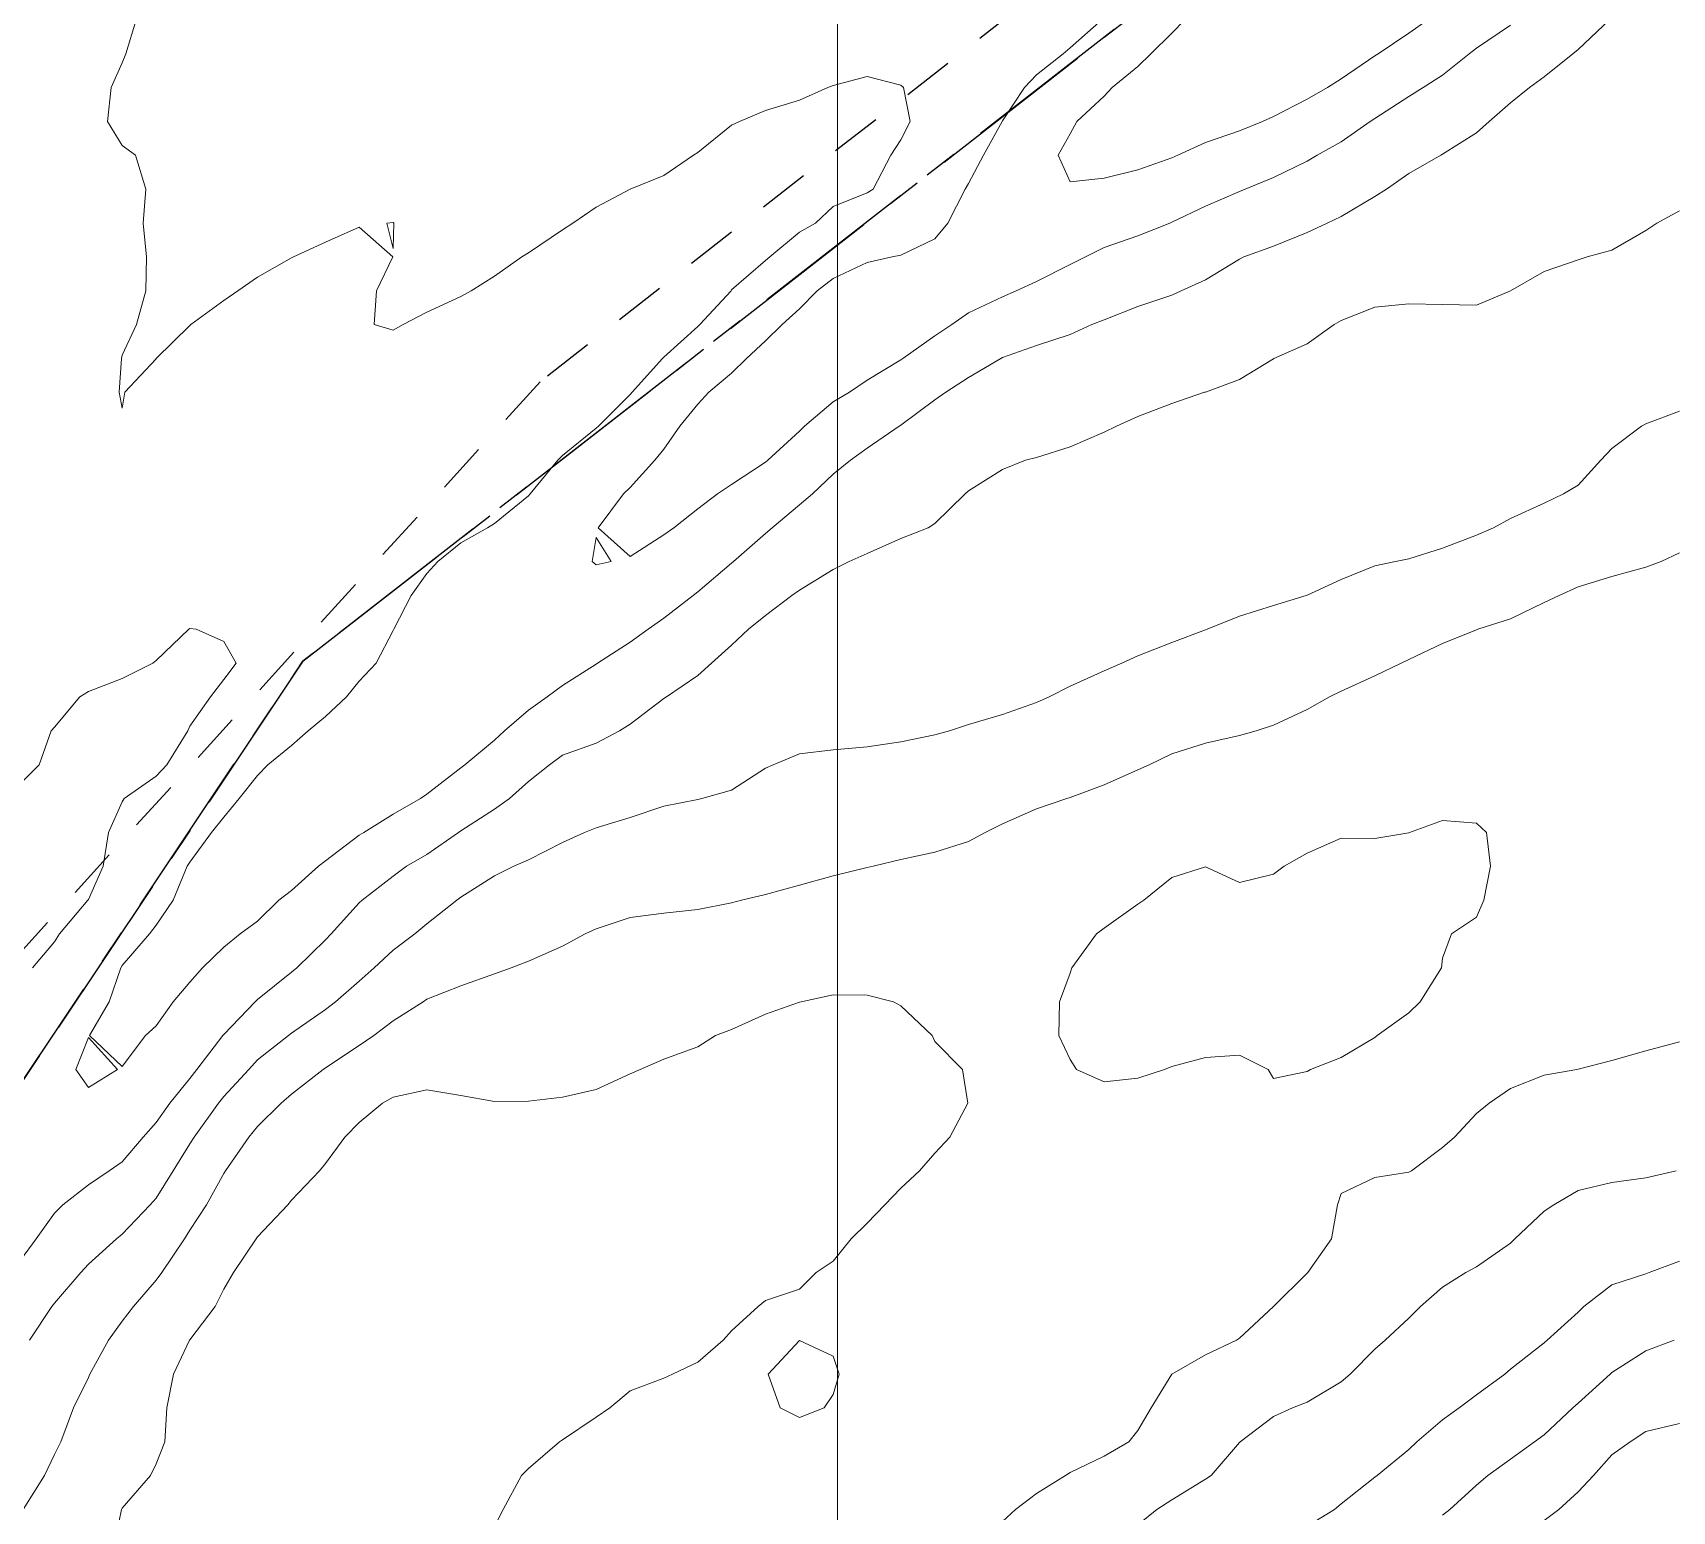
# Model space of a CAD drawing. Header units: centimetres. Extents: x 0 to 642158, y -847 to 649707.
# Drawn here: x 617054.93 to 617079.14, y 620436.72 to 620458.56 of the extents above; entities that cross this region are included whole.
import ezdxf

# ---------------------------------------------------------------- set-up
doc = ezdxf.new("R2010")
doc.units = ezdxf.units.CM
doc.header["$MEASUREMENT"] = 0
doc.linetypes.add('CENTERX2', pattern=[4, 2.5, -0.5, 0.5, -0.5])
doc.linetypes.add('JIS_02_0.7', pattern=[1.35, 0.75, -0.6])
for name, color, linetype, lineweight in [('MEV_grille', 254, 'Continuous', 9), ('WAL_parcellaire agricole', 7, 'JIS_02_0.7', 25), ('WAL_topographie 0.5', 253, 'Continuous', 20)]:
    doc.layers.add(name, color=color, linetype=linetype, lineweight=lineweight)
doc.layers.add('SPW_parcellaire cadastral', color=7, linetype='CENTERX2', lineweight=25, true_color=0xff0542)

# ---------------------------------------------------------------- blocks, each defined once
blk = doc.blocks.new('*U112')
at = {"layer": 'MEV_grille', "transparency": 33554687}
blk.add_lwpolyline([(0, 1825.476), (0, -1825.476)], dxfattribs=at)
blk = doc.blocks.new('*U113')
at = {"layer": 'MEV_grille', "color": 0, "linetype": 'ByBlock', "lineweight": -2, "transparency": 16777216}
blk.add_blockref('*U112', (1700, 0), dxfattribs=at)

msp = doc.modelspace()

# ---------------------------------------------------------------- linework, layer by layer
at = {"layer": 'SPW_parcellaire cadastral'}
for points in [[(617058.919, 620449.277), (617054.294, 620442.356), (616988.046, 620517.478), (617020.072, 620537.549), (617054.469, 620492.986), (617077.211, 620463.523), (617058.919, 620449.277)], [(617014.972, 620379.867), (617010.893, 620377.325), (617054.294, 620442.356), (617058.919, 620449.277), (617077.211, 620463.523), (617089.979, 620446.981), (617090.922, 620445.759), (617094.809, 620440.723), (617062.014, 620409.186), (617014.972, 620379.867)]]:
    msp.add_lwpolyline(points, dxfattribs=at)
at = {"layer": 'WAL_parcellaire agricole'}
msp.add_lwpolyline([(617087.586, 620473.072), (617062.422, 620453.403), (617036.863, 620425.348), (617003.098, 620383.063), (616981.101, 620359.561), (616961.603, 620341.392), (616928.44, 620312.222), (616917.191, 620305.471)], dxfattribs=at)
at = {"layer": 'WAL_topographie 0.5'}
for points in [[(617056.458, 620458.75), (617056.303, 620458.25), (617056.25, 620458.117), (617056.086, 620457.75), (617056.034, 620457.25), (617056.25, 620456.895), (617056.446, 620456.75), (617056.597, 620456.25), (617056.56, 620455.75), (617056.609, 620455.25), (617056.599, 620454.75), (617056.463, 620454.25), (617056.25, 620453.797), (617056.237, 620453.75), (617056.204, 620453.25), (617056.25, 620453.015), (617056.288, 620453.25), (617056.75, 620453.745), (617056.753, 620453.75), (617057.25, 620454.238), (617057.263, 620454.25), (617057.75, 620454.604), (617057.957, 620454.75), (617058.25, 620454.949), (617058.75, 620455.235), (617058.779, 620455.25), (617059.25, 620455.465), (617059.75, 620455.689), (617060.245, 620455.25), (617060.006, 620454.75), (617059.97, 620454.25), (617060.25, 620454.166), (617060.397, 620454.25), (617060.75, 620454.433), (617061.25, 620454.665), (617061.401, 620454.75), (617061.75, 620454.964), (617062.152, 620455.25), (617062.25, 620455.308), (617062.75, 620455.647), (617062.904, 620455.75), (617063.25, 620455.982), (617063.75, 620456.25), (617063.75, 620456.25), (617064.25, 620456.454), (617064.686, 620456.75), (617064.75, 620456.793), (617065.25, 620457.195), (617065.367, 620457.25), (617065.75, 620457.412), (617066.25, 620457.564), (617066.672, 620457.75), (617066.75, 620457.779), (617067.25, 620457.915), (617067.75, 620457.788), (617067.789, 620457.75), (617067.886, 620457.25), (617067.75, 620456.979), (617067.599, 620456.75), (617067.342, 620456.25), (617067.25, 620456.196), (617066.75, 620455.996), (617066.486, 620455.75), (617066.25, 620455.613), (617065.814, 620455.25), (617065.75, 620455.198), (617065.25, 620454.761), (617065.242, 620454.75), (617064.782, 620454.25), (617064.75, 620454.22), (617064.25, 620453.77), (617064.229, 620453.75), (617063.779, 620453.25), (617063.75, 620453.215), (617063.282, 620452.75), (617063.25, 620452.722), (617062.75, 620452.315), (617062.684, 620452.25), (617062.275, 620451.75), (617062.25, 620451.719), (617061.75, 620451.312), (617061.643, 620451.25), (617061.25, 620451.026), (617060.913, 620450.75), (617060.75, 620450.575), (617060.518, 620450.25), (617060.259, 620449.75), (617060.25, 620449.73), (617059.999, 620449.25), (617059.75, 620448.982), (617059.56, 620448.75), (617059.25, 620448.461), (617058.997, 620448.25), (617058.75, 620448.033), (617058.401, 620447.75), (617058.25, 620447.589), (617057.978, 620447.25), (617057.75, 620446.974), (617057.567, 620446.75), (617057.25, 620446.31), (617057.211, 620446.25), (617057.004, 620445.75), (617056.75, 620445.38), (617056.655, 620445.25), (617056.25, 620444.783), (617056.228, 620444.75), (617056.056, 620444.25), (617055.766, 620443.75), (617056.25, 620443.291)], [(617056.25, 620443.291), (617056.596, 620443.75), (617056.75, 620443.891), (617057, 620444.25), (617057.25, 620444.54), (617057.437, 620444.75), (617057.75, 620445.054), (617057.99, 620445.25), (617058.25, 620445.437), (617058.562, 620445.75), (617058.75, 620445.891), (617059.15, 620446.25), (617059.25, 620446.332), (617059.75, 620446.71), (617059.819, 620446.75), (617060.25, 620447.017), (617060.654, 620447.25), (617060.75, 620447.316), (617061.25, 620447.702), (617061.311, 620447.75), (617061.75, 620448.112), (617061.896, 620448.25), (617062.25, 620448.553), (617062.527, 620448.75), (617062.75, 620448.92), (617063.25, 620449.237), (617063.269, 620449.25), (617063.75, 620449.559), (617064.018, 620449.75), (617064.25, 620449.913), (617064.68, 620450.25), (617064.75, 620450.304), (617065.25, 620450.726), (617065.277, 620450.75), (617065.75, 620451.164), (617065.85, 620451.25), (617066.25, 620451.59), (617066.444, 620451.75), (617066.75, 620452.042), (617067.006, 620452.25), (617067.25, 620452.426), (617067.725, 620452.75), (617067.75, 620452.765), (617068.25, 620453.141), (617068.415, 620453.25), (617068.75, 620453.466), (617069.227, 620453.75), (617069.25, 620453.763), (617069.75, 620453.943), (617070.25, 620454.105), (617070.57, 620454.25), (617070.75, 620454.321), (617071.25, 620454.518), (617071.75, 620454.686), (617071.89, 620454.75), (617072.25, 620454.911), (617072.75, 620455.216), (617072.816, 620455.25), (617073.25, 620455.41), (617073.75, 620455.608), (617074.044, 620455.75), (617074.25, 620455.847), (617074.75, 620456.142), (617074.919, 620456.25), (617075.25, 620456.481), (617075.722, 620456.75), (617075.75, 620456.765), (617076.25, 620457.081), (617076.437, 620457.25), (617076.75, 620457.523), (617077.032, 620457.75), (617077.25, 620457.91), (617077.674, 620458.25), (617077.75, 620458.311), (617078.214, 620458.75)], [(617070.719, 620458.75), (617070.25, 620458.337), (617070.146, 620458.25), (617069.75, 620457.938), (617069.575, 620457.75), (617069.25, 620457.258), (617069.245, 620457.25), (617068.968, 620456.75), (617068.75, 620456.334), (617068.701, 620456.25), (617068.441, 620455.75), (617068.25, 620455.516), (617067.75, 620455.274), (617067.622, 620455.25), (617067.25, 620455.167), (617066.75, 620454.932), (617066.515, 620454.75), (617066.25, 620454.482), (617065.996, 620454.25), (617065.75, 620454.011), (617065.471, 620453.75), (617065.25, 620453.532), (617064.915, 620453.25), (617064.75, 620453.073), (617064.486, 620452.75), (617064.25, 620452.412), (617064.114, 620452.25), (617063.75, 620451.844), (617063.654, 620451.75), (617063.279, 620451.25), (617063.75, 620450.827), (617064.25, 620451.143)], [(617071.944, 620458.75), (617071.75, 620458.553), (617071.443, 620458.25), (617071.25, 620458.061), (617070.87, 620457.75), (617070.75, 620457.622), (617070.35, 620457.25), (617070.25, 620457.068), (617070.071, 620456.75), (617070.25, 620456.357), (617070.75, 620456.411), (617071.25, 620456.537), (617071.75, 620456.715)], [(617071.75, 620456.715), (617071.838, 620456.75), (617072.25, 620456.937), (617072.75, 620457.111), (617073.089, 620457.25), (617073.25, 620457.322), (617073.75, 620457.577), (617074.052, 620457.75), (617074.25, 620457.879), (617074.75, 620458.22), (617074.798, 620458.25), (617075.25, 620458.552), (617075.529, 620458.75)], [(617064.25, 620451.143), (617064.395, 620451.25), (617064.75, 620451.53), (617065.039, 620451.75), (617065.25, 620451.886), (617065.75, 620452.219), (617065.784, 620452.25), (617066.25, 620452.678), (617066.328, 620452.75), (617066.75, 620453.107), (617066.989, 620453.25), (617067.25, 620453.427), (617067.75, 620453.731), (617067.776, 620453.75), (617068.25, 620454.083), (617068.501, 620454.25), (617068.75, 620454.425), (617069.25, 620454.66), (617069.453, 620454.75), (617069.75, 620454.888), (617070.25, 620455.137), (617070.474, 620455.25), (617070.75, 620455.387), (617071.25, 620455.56), (617071.72, 620455.75), (617071.75, 620455.762), (617072.25, 620456.001), (617072.75, 620456.216), (617072.832, 620456.25), (617073.25, 620456.422), (617073.75, 620456.665), (617073.895, 620456.75), (617074.25, 620456.951), (617074.681, 620457.25), (617074.75, 620457.296), (617075.25, 620457.617), (617075.462, 620457.75), (617075.75, 620457.932), (617076.144, 620458.25), (617076.25, 620458.33), (617076.75, 620458.674)], [(617054.75, 620440.431), (617054.978, 620440.75), (617055.25, 620441.125), (617055.372, 620441.25), (617055.75, 620441.545), (617056.056, 620441.75), (617056.25, 620441.886), (617056.561, 620442.25), (617056.75, 620442.465), (617056.954, 620442.75), (617057.25, 620443.118), (617057.351, 620443.25), (617057.736, 620443.75), (617057.75, 620443.767), (617058.213, 620444.25), (617058.25, 620444.284), (617058.75, 620444.688), (617058.829, 620444.75), (617059.25, 620445.162), (617059.338, 620445.25), (617059.75, 620445.708), (617059.794, 620445.75), (617060.25, 620446.105), (617060.45, 620446.25), (617060.75, 620446.426), (617061.216, 620446.75), (617061.25, 620446.775), (617061.75, 620447.095), (617061.97, 620447.25), (617062.25, 620447.501), (617062.56, 620447.75), (617062.75, 620447.893), (617063.25, 620448.07), (617063.595, 620448.25), (617063.75, 620448.347), (617064.25, 620448.728), (617064.287, 620448.75), (617064.75, 620449.067), (617064.953, 620449.25), (617065.25, 620449.516), (617065.5, 620449.75), (617065.75, 620449.952), (617066.141, 620450.25), (617066.25, 620450.33), (617066.75, 620450.633), (617066.985, 620450.75), (617067.25, 620450.867), (617067.75, 620451.093), (617068.152, 620451.25), (617068.25, 620451.311), (617068.699, 620451.75), (617068.75, 620451.794), (617069.25, 620452.112), (617069.589, 620452.25), (617069.75, 620452.289), (617070.25, 620452.445), (617070.75, 620452.663), (617070.935, 620452.75), (617071.25, 620452.894), (617071.75, 620453.086), (617072.235, 620453.25), (617072.25, 620453.254), (617072.75, 620453.441), (617073.25, 620453.746), (617073.259, 620453.75), (617073.75, 620453.964), (617074.15, 620454.25), (617074.25, 620454.308), (617074.75, 620454.506), (617075.25, 620454.557), (617075.75, 620454.549), (617076.25, 620454.536), (617076.75, 620454.75), (617076.75, 620454.75), (617077.25, 620455.036), (617077.75, 620455.206), (617077.886, 620455.25), (617078.25, 620455.349), (617078.75, 620455.637), (617078.913, 620455.75), (617079.25, 620455.929)], [(617060.262, 620455.75), (617060.25, 620455.375), (617060.156, 620455.75), (617060.25, 620455.758), (617060.262, 620455.75)], [(617054.883, 620439.25), (617055.213, 620439.75), (617055.25, 620439.799), (617055.64, 620440.25), (617055.75, 620440.373), (617056.166, 620440.75), (617056.25, 620440.816), (617056.661, 620441.25), (617056.75, 620441.348), (617057, 620441.75), (617057.25, 620442.151), (617057.311, 620442.25), (617057.672, 620442.75), (617057.75, 620442.849), (617058.121, 620443.25), (617058.25, 620443.39), (617058.705, 620443.75), (617058.75, 620443.786), (617059.25, 620444.137), (617059.402, 620444.25), (617059.75, 620444.552), (617059.969, 620444.75), (617060.25, 620445.009), (617060.569, 620445.25), (617060.75, 620445.4), (617061.194, 620445.75), (617061.25, 620445.792), (617061.75, 620446.111), (617062.035, 620446.25), (617062.25, 620446.347), (617062.75, 620446.602), (617063.077, 620446.75), (617063.25, 620446.82), (617063.75, 620446.968), (617064.25, 620447.137), (617064.75, 620447.237), (617064.812, 620447.25), (617065.25, 620447.374), (617065.75, 620447.697), (617065.864, 620447.75), (617066.25, 620447.912), (617066.75, 620447.97), (617067.25, 620448.015), (617067.75, 620448.09), (617068.25, 620448.192), (617068.468, 620448.25), (617068.75, 620448.342), (617069.25, 620448.492), (617069.75, 620448.669), (617069.938, 620448.75), (617070.25, 620448.911), (617070.75, 620449.136), (617071.01, 620449.25), (617071.25, 620449.357), (617071.75, 620449.555), (617072.25, 620449.74), (617072.274, 620449.75), (617072.75, 620449.944), (617073.25, 620450.099), (617073.735, 620450.25), (617073.75, 620450.255), (617074.25, 620450.485), (617074.75, 620450.688), (617075.055, 620450.75), (617075.25, 620450.788), (617075.75, 620450.946), (617076.25, 620451.138), (617076.502, 620451.25), (617076.75, 620451.385), (617077.25, 620451.613), (617077.536, 620451.75), (617077.75, 620451.876), (617078.084, 620452.25), (617078.25, 620452.419), (617078.688, 620452.75), (617078.75, 620452.786), (617079.25, 620452.97)], [(617063.25, 620450.704), (617063.472, 620450.75), (617063.25, 620451.103), (617063.191, 620450.75), (617063.25, 620450.704)], [(617054.788, 620436.75), (617055.101, 620437.25), (617055.25, 620437.564), (617055.344, 620437.75), (617055.532, 620438.25), (617055.75, 620438.698), (617055.774, 620438.75), (617056.046, 620439.25), (617056.25, 620439.531), (617056.416, 620439.75), (617056.75, 620440.136), (617056.834, 620440.25), (617057.168, 620440.75), (617057.25, 620440.876), (617057.495, 620441.25), (617057.75, 620441.713), (617057.774, 620441.75), (617058.119, 620442.25), (617058.25, 620442.405), (617058.596, 620442.75), (617058.75, 620442.883), (617059.216, 620443.25), (617059.25, 620443.273), (617059.75, 620443.605), (617059.966, 620443.75), (617060.25, 620443.969), (617060.695, 620444.25), (617060.75, 620444.288), (617061.25, 620444.485), (617061.75, 620444.662), (617061.994, 620444.75), (617062.25, 620444.847), (617062.75, 620445.069), (617063.085, 620445.25), (617063.25, 620445.326), (617063.75, 620445.492), (617064.25, 620445.558), (617064.75, 620445.612), (617065.25, 620445.712), (617065.397, 620445.75), (617065.75, 620445.832), (617066.25, 620445.97), (617066.75, 620446.11), (617067.25, 620446.23), (617067.338, 620446.25), (617067.75, 620446.35), (617068.25, 620446.458), (617068.75, 620446.617), (617068.992, 620446.75), (617069.25, 620446.879), (617069.75, 620447.097), (617070.201, 620447.25), (617070.25, 620447.265), (617070.75, 620447.454), (617071.25, 620447.676), (617071.415, 620447.75), (617071.75, 620447.91), (617072.25, 620448.068), (617072.75, 620448.179), (617072.994, 620448.25), (617073.25, 620448.333), (617073.75, 620448.567), (617074.08, 620448.75), (617074.25, 620448.836), (617074.75, 620449.063), (617075.137, 620449.25), (617075.25, 620449.304), (617075.75, 620449.538), (617076.25, 620449.741), (617076.272, 620449.75), (617076.75, 620449.905), (617077.25, 620450.145), (617077.47, 620450.25), (617077.75, 620450.375), (617078.25, 620450.529), (617078.75, 620450.669), (617078.978, 620450.75), (617079.25, 620450.877)], [(617054.75, 620447.474), (617055.023, 620447.75), (617055.201, 620448.25), (617055.25, 620448.305), (617055.626, 620448.75), (617055.75, 620448.831), (617056.25, 620449.024), (617056.7, 620449.25), (617056.75, 620449.288), (617057.235, 620449.75), (617057.25, 620449.762), (617057.344, 620449.75), (617057.75, 620449.569), (617057.933, 620449.25), (617057.75, 620449.01), (617057.555, 620448.75), (617057.25, 620448.317), (617057.221, 620448.25), (617056.909, 620447.75), (617056.75, 620447.58), (617056.279, 620447.25), (617056.25, 620447.202), (617056.046, 620446.75), (617055.967, 620446.25), (617055.75, 620445.76), (617055.744, 620445.75), (617055.326, 620445.25), (617055.25, 620445.135), (617054.927, 620444.75)], [(617073.798, 620443.25), (617073.75, 620443.22), (617073.25, 620443.114), (617073.171, 620443.25), (617072.75, 620443.461), (617072.25, 620443.426), (617071.75, 620443.291), (617071.641, 620443.25), (617071.25, 620443.121), (617070.75, 620443.068), (617070.342, 620443.25), (617070.25, 620443.396), (617070.08, 620443.75), (617070.091, 620444.25), (617070.25, 620444.673), (617070.272, 620444.75), (617070.638, 620445.25), (617070.75, 620445.338), (617071.25, 620445.688), (617071.336, 620445.75), (617071.75, 620446.085), (617072.25, 620446.242), (617072.75, 620446.009), (617073.25, 620446.135), (617073.408, 620446.25), (617073.75, 620446.444), (617074.25, 620446.663), (617074.75, 620446.662), (617075.25, 620446.742), (617075.263, 620446.75), (617075.75, 620446.924), (617076.25, 620446.889), (617076.399, 620446.75), (617076.456, 620446.25), (617076.356, 620445.75), (617076.25, 620445.5), (617075.882, 620445.25), (617075.75, 620444.893), (617075.732, 620444.75), (617075.42, 620444.25), (617075.25, 620444.083), (617074.785, 620443.75), (617074.75, 620443.72), (617074.25, 620443.426), (617073.798, 620443.25)], [(617056.136, 620436.25), (617056.238, 620436.75), (617056.25, 620436.769), (617056.67, 620437.25), (617056.75, 620437.423), (617056.88, 620437.75), (617056.907, 620438.25), (617057.009, 620438.75), (617057.245, 620439.25), (617057.25, 620439.257), (617057.621, 620439.75), (617057.75, 620440.004), (617057.892, 620440.25), (617058.228, 620440.75), (617058.25, 620440.779), (617058.696, 620441.25), (617058.75, 620441.319), (617059.162, 620441.75), (617059.25, 620441.859), (617059.539, 620442.25), (617059.75, 620442.464), (617060.092, 620442.75), (617060.25, 620442.841), (617060.75, 620442.95), (617061.25, 620442.865), (617061.75, 620442.775), (617062.25, 620442.783), (617062.75, 620442.842), (617063.25, 620442.954), (617063.75, 620443.184), (617063.901, 620443.25), (617064.25, 620443.399), (617064.75, 620443.582), (617065.013, 620443.75), (617065.25, 620443.84), (617065.75, 620444.068), (617066.25, 620444.245), (617066.275, 620444.25), (617066.75, 620444.352), (617067.25, 620444.345), (617067.639, 620444.25), (617067.75, 620444.187), (617068.209, 620443.75), (617068.25, 620443.661), (617068.661, 620443.25), (617068.74, 620442.75), (617068.471, 620442.25), (617068.25, 620442.011), (617068.022, 620441.75), (617067.75, 620441.497), (617067.511, 620441.25), (617067.25, 620440.98), (617067.017, 620440.75), (617066.75, 620440.417), (617066.5, 620440.25), (617066.25, 620440.005), (617065.75, 620439.836), (617065.644, 620439.75), (617065.25, 620439.39), (617065.123, 620439.25), (617064.75, 620438.928), (617064.379, 620438.75), (617064.25, 620438.692), (617063.75, 620438.504), (617063.45, 620438.25), (617063.25, 620438.113), (617062.75, 620437.779), (617062.71, 620437.75), (617062.25, 620437.358), (617062.147, 620437.25), (617061.875, 620436.75), (617061.75, 620436.5)], [(617055.75, 620442.984), (617056.181, 620443.25), (617055.75, 620443.722), (617055.565, 620443.25), (617055.75, 620442.984)], [(617069.25, 620436.572), (617069.442, 620436.75), (617069.75, 620436.986), (617070.179, 620437.25), (617070.25, 620437.295), (617070.75, 620437.539), (617071.114, 620437.75), (617071.25, 620437.915), (617071.444, 620438.25), (617071.75, 620438.747), (617071.753, 620438.75), (617072.25, 620439.036), (617072.704, 620439.25), (617072.75, 620439.281), (617073.25, 620439.75), (617073.25, 620439.75), (617073.75, 620440.243), (617073.758, 620440.25), (617074.108, 620440.75), (617074.197, 620441.25), (617074.25, 620441.417), (617074.75, 620441.654), (617075.25, 620441.73), (617075.29, 620441.75), (617075.75, 620442.096), (617075.925, 620442.25), (617076.25, 620442.599), (617076.436, 620442.75), (617076.75, 620442.969), (617077.25, 620443.167), (617077.732, 620443.25), (617077.75, 620443.254), (617078.25, 620443.38), (617078.75, 620443.525), (617079.25, 620443.655)], [(617071.25, 620436.524), (617071.531, 620436.75), (617071.75, 620436.893), (617072.25, 620437.2), (617072.333, 620437.25), (617072.75, 620437.741), (617072.76, 620437.75), (617073.25, 620438.124), (617073.532, 620438.25), (617073.75, 620438.335), (617074.25, 620438.638), (617074.382, 620438.75), (617074.75, 620439.12), (617074.9, 620439.25), (617075.25, 620439.576), (617075.422, 620439.75), (617075.75, 620440.035), (617076.093, 620440.25), (617076.25, 620440.335), (617076.75, 620440.686), (617076.817, 620440.75), (617077.25, 620441.158), (617077.392, 620441.25), (617077.75, 620441.462), (617078.25, 620441.579), (617078.75, 620441.648), (617079.198, 620441.75)], [(617073.75, 620436.505), (617074.152, 620436.75), (617074.25, 620436.835), (617074.75, 620437.226), (617074.782, 620437.25), (617075.25, 620437.637), (617075.367, 620437.75), (617075.75, 620438.074), (617075.996, 620438.25), (617076.25, 620438.444), (617076.668, 620438.75), (617076.75, 620438.824), (617077.25, 620439.211), (617077.296, 620439.25), (617077.75, 620439.664), (617077.837, 620439.75), (617078.25, 620440.067), (617078.75, 620440.233), (617078.801, 620440.25), (617079.25, 620440.416)], [(617066.615, 620438.25), (617066.25, 620438.107), (617065.965, 620438.25), (617065.79, 620438.75), (617066.25, 620439.244), (617066.75, 620439.017), (617066.839, 620438.75), (617066.75, 620438.448), (617066.615, 620438.25)], [(617075.75, 620436.665), (617075.856, 620436.75), (617076.25, 620437.111), (617076.416, 620437.25), (617076.75, 620437.494), (617077.105, 620437.75), (617077.25, 620437.854), (617077.674, 620438.25), (617077.75, 620438.319), (617078.225, 620438.75), (617078.25, 620438.773), (617078.75, 620439.096), (617079.17, 620439.25)], [(617077.25, 620436.587), (617077.466, 620436.75), (617077.75, 620437.013), (617077.98, 620437.25), (617078.25, 620437.559), (617078.518, 620437.75), (617078.75, 620437.901), (617079.25, 620438.021)]]:
    msp.add_lwpolyline(points, dxfattribs=at)

# ---------------------------------------------------------------- block references
at = {"layer": 'MEV_grille', "transparency": 33554687}
msp.add_blockref('*U113', (615366.814, 620593.644), dxfattribs=at)

doc.saveas('drawing.dxf')
